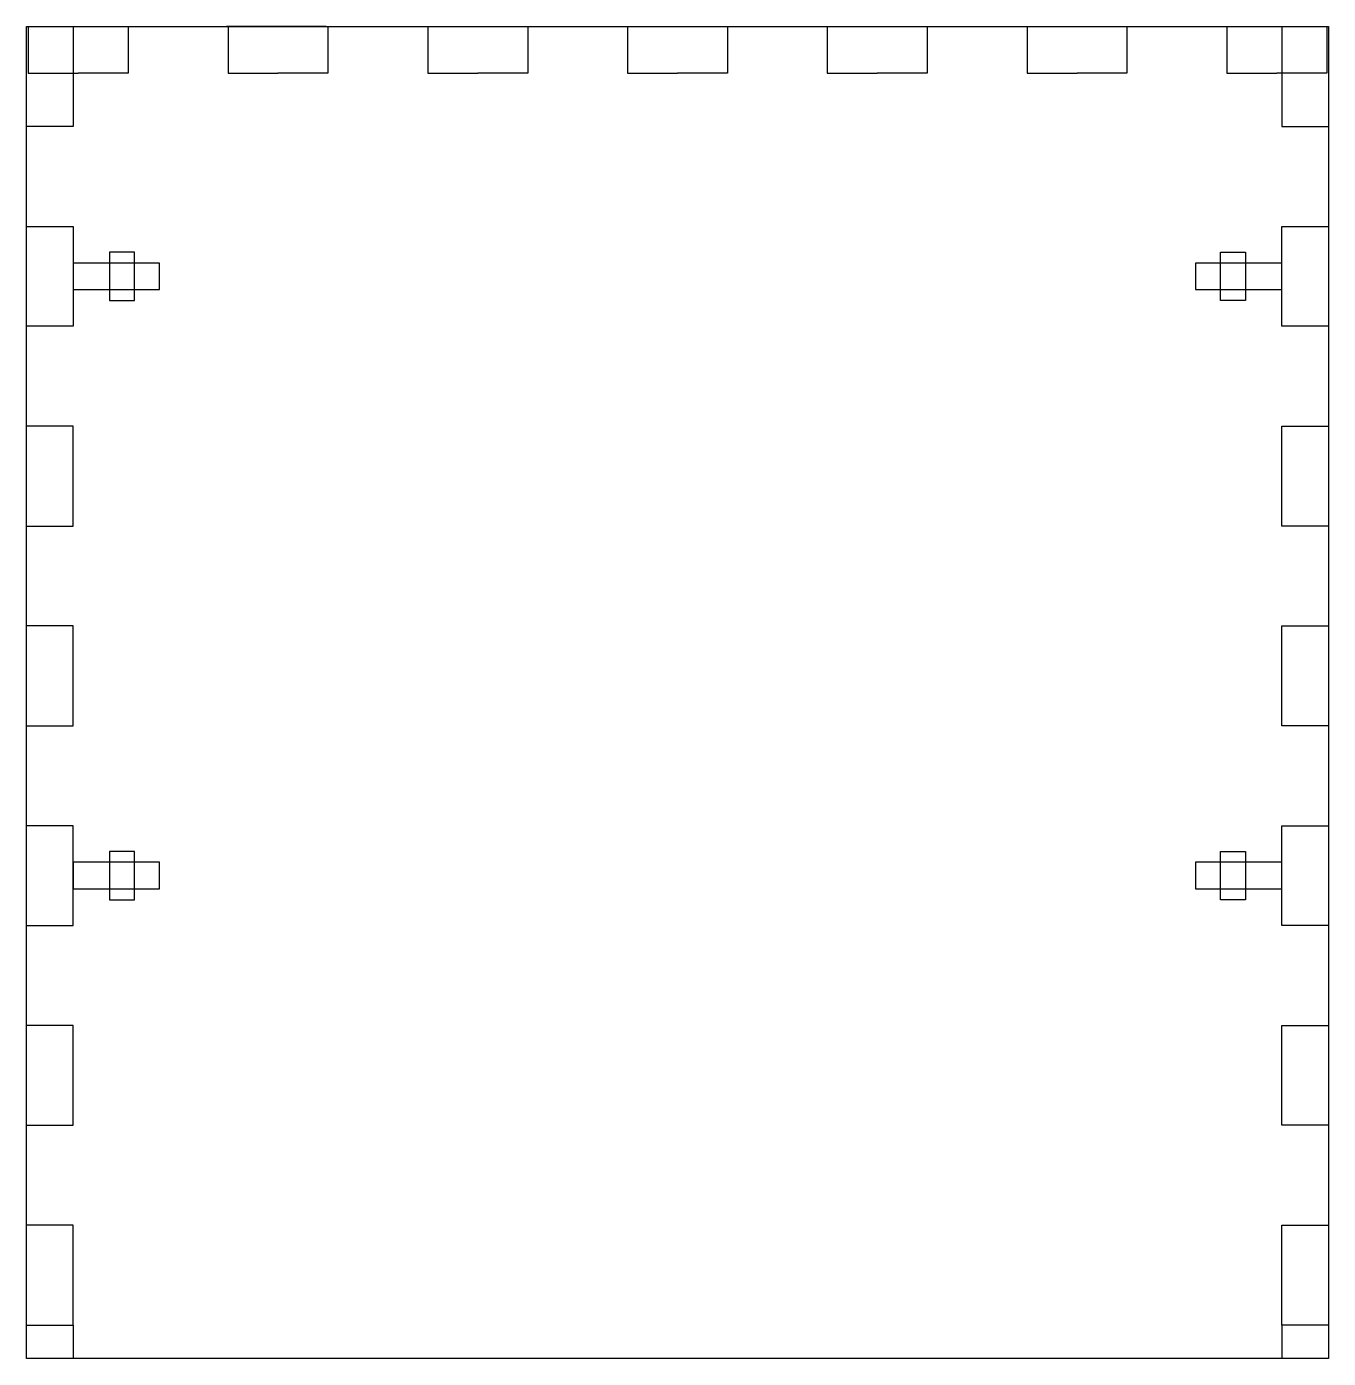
# Model space of a CAD drawing. Header units: inches. Extents: x 30 to 186, y 60 to 220.
import ezdxf

# ---------------------------------------------------------------- set-up
doc = ezdxf.new("R2010")
doc.units = ezdxf.units.IN
doc.header["$MEASUREMENT"] = 0

# ---------------------------------------------------------------- blocks, each defined once
blk = doc.blocks.new('block 2')
at = {"color": 7, "lineweight": 25, "true_color": 0xffffff}
blk.add_lwpolyline([(29.75, 219.7), (186.15, 219.7)], dxfattribs=at)
blk = doc.blocks.new('block 3')
at = {"color": 7, "lineweight": 25, "true_color": 0xffffff}
blk.add_lwpolyline([(186.15, 219.7), (186.15, 59.7)], dxfattribs=at)
blk = doc.blocks.new('block 4')
at = {"color": 7, "lineweight": 25, "true_color": 0xffffff}
blk.add_lwpolyline([(186.15, 59.7), (29.75, 59.7)], dxfattribs=at)
blk = doc.blocks.new('block 5')
at = {"color": 7, "lineweight": 25, "true_color": 0xffffff}
blk.add_lwpolyline([(29.75, 59.7), (29.75, 219.7)], dxfattribs=at)
blk = doc.blocks.new('block 6')
at = {"color": 7, "lineweight": 25, "true_color": 0xffffff}
blk.add_lwpolyline([(45.7, 191.3), (35.35, 191.3), (35.35, 188.1), (45.7, 188.1), (45.7, 191.3)], dxfattribs=at)
blk = doc.blocks.new('block 7')
at = {"color": 7, "lineweight": 25, "true_color": 0xffffff}
blk.add_lwpolyline([(42.7, 192.6), (39.7, 192.6), (39.7, 186.8), (42.7, 186.8), (42.7, 192.6)], dxfattribs=at)
blk = doc.blocks.new('block 8')
at = {"color": 7, "lineweight": 25, "true_color": 0xffffff}
blk.add_lwpolyline([(45.7, 119.3), (35.35, 119.3), (35.35, 116.1), (45.7, 116.1), (45.7, 119.3)], dxfattribs=at)
blk = doc.blocks.new('block 9')
at = {"color": 7, "lineweight": 25, "true_color": 0xffffff}
blk.add_lwpolyline([(39.7, 114.8), (42.7, 114.8), (42.7, 120.6), (39.7, 120.6), (39.7, 114.8)], dxfattribs=at)
blk = doc.blocks.new('block 10')
at = {"color": 7, "lineweight": 25, "true_color": 0xffffff}
blk.add_lwpolyline([(29.75, 219.7), (35.35, 219.7)], dxfattribs=at)
blk = doc.blocks.new('block 11')
at = {"color": 7, "lineweight": 25, "true_color": 0xffffff}
blk.add_lwpolyline([(35.35, 219.7), (35.35, 207.7)], dxfattribs=at)
blk = doc.blocks.new('block 12')
at = {"color": 7, "lineweight": 25, "true_color": 0xffffff}
blk.add_lwpolyline([(35.35, 207.7), (29.75, 207.7)], dxfattribs=at)
blk = doc.blocks.new('block 13')
at = {"color": 7, "lineweight": 25, "true_color": 0xffffff}
blk.add_lwpolyline([(29.75, 207.7), (29.75, 219.7)], dxfattribs=at)
blk = doc.blocks.new('block 14')
at = {"color": 7, "lineweight": 25, "true_color": 0xffffff}
blk.add_lwpolyline([(29.75, 195.7), (35.35, 195.7), (35.35, 183.7), (29.75, 183.7), (29.75, 195.7)], dxfattribs=at)
blk = doc.blocks.new('block 15')
at = {"color": 7, "lineweight": 25, "true_color": 0xffffff}
blk.add_lwpolyline([(186.15, 183.7), (180.55, 183.7)], dxfattribs=at)
blk = doc.blocks.new('block 16')
at = {"color": 7, "lineweight": 25, "true_color": 0xffffff}
blk.add_lwpolyline([(180.55, 183.7), (180.55, 195.7)], dxfattribs=at)
blk = doc.blocks.new('block 17')
at = {"color": 7, "lineweight": 25, "true_color": 0xffffff}
blk.add_lwpolyline([(180.55, 195.7), (186.15, 195.7)], dxfattribs=at)
blk = doc.blocks.new('block 18')
at = {"color": 7, "lineweight": 25, "true_color": 0xffffff}
blk.add_lwpolyline([(180.55, 207.7), (186.15, 207.7)], dxfattribs=at)
blk = doc.blocks.new('block 19')
at = {"color": 7, "lineweight": 25, "true_color": 0xffffff}
blk.add_lwpolyline([(180.55, 219.7), (180.55, 207.7)], dxfattribs=at)
blk = doc.blocks.new('block 20')
at = {"color": 7, "lineweight": 25, "true_color": 0xffffff}
blk.add_lwpolyline([(35.35, 171.7), (29.75, 171.7)], dxfattribs=at)
blk = doc.blocks.new('block 21')
at = {"color": 7, "lineweight": 25, "true_color": 0xffffff}
blk.add_lwpolyline([(35.35, 159.7), (35.35, 171.7)], dxfattribs=at)
blk = doc.blocks.new('block 22')
at = {"color": 7, "lineweight": 25, "true_color": 0xffffff}
blk.add_lwpolyline([(29.75, 159.7), (35.35, 159.7)], dxfattribs=at)
blk = doc.blocks.new('block 23')
at = {"color": 7, "lineweight": 25, "true_color": 0xffffff}
blk.add_lwpolyline([(180.55, 171.7), (186.15, 171.7)], dxfattribs=at)
blk = doc.blocks.new('block 24')
at = {"color": 7, "lineweight": 25, "true_color": 0xffffff}
blk.add_lwpolyline([(180.55, 159.7), (180.55, 171.7)], dxfattribs=at)
blk = doc.blocks.new('block 25')
at = {"color": 7, "lineweight": 25, "true_color": 0xffffff}
blk.add_lwpolyline([(186.15, 159.7), (180.55, 159.7)], dxfattribs=at)
blk = doc.blocks.new('block 26')
at = {"color": 7, "lineweight": 25, "true_color": 0xffffff}
blk.add_lwpolyline([(35.35, 147.7), (29.75, 147.7)], dxfattribs=at)
blk = doc.blocks.new('block 27')
at = {"color": 7, "lineweight": 25, "true_color": 0xffffff}
blk.add_lwpolyline([(35.35, 135.7), (35.35, 147.7)], dxfattribs=at)
blk = doc.blocks.new('block 28')
at = {"color": 7, "lineweight": 25, "true_color": 0xffffff}
blk.add_lwpolyline([(29.75, 135.7), (35.35, 135.7)], dxfattribs=at)
blk = doc.blocks.new('block 29')
at = {"color": 7, "lineweight": 25, "true_color": 0xffffff}
blk.add_lwpolyline([(180.55, 147.7), (186.15, 147.7)], dxfattribs=at)
blk = doc.blocks.new('block 30')
at = {"color": 7, "lineweight": 25, "true_color": 0xffffff}
blk.add_lwpolyline([(180.55, 135.7), (180.55, 147.7)], dxfattribs=at)
blk = doc.blocks.new('block 31')
at = {"color": 7, "lineweight": 25, "true_color": 0xffffff}
blk.add_lwpolyline([(186.15, 135.7), (180.55, 135.7)], dxfattribs=at)
blk = doc.blocks.new('block 32')
at = {"color": 7, "lineweight": 25, "true_color": 0xffffff}
blk.add_lwpolyline([(35.35, 123.7), (29.75, 123.7)], dxfattribs=at)
blk = doc.blocks.new('block 33')
at = {"color": 7, "lineweight": 25, "true_color": 0xffffff}
blk.add_lwpolyline([(35.35, 111.7), (35.35, 123.7)], dxfattribs=at)
blk = doc.blocks.new('block 34')
at = {"color": 7, "lineweight": 25, "true_color": 0xffffff}
blk.add_lwpolyline([(29.75, 111.7), (35.35, 111.7)], dxfattribs=at)
blk = doc.blocks.new('block 35')
at = {"color": 7, "lineweight": 25, "true_color": 0xffffff}
blk.add_lwpolyline([(180.55, 123.7), (186.15, 123.7)], dxfattribs=at)
blk = doc.blocks.new('block 36')
at = {"color": 7, "lineweight": 25, "true_color": 0xffffff}
blk.add_lwpolyline([(180.55, 111.7), (180.55, 123.7)], dxfattribs=at)
blk = doc.blocks.new('block 37')
at = {"color": 7, "lineweight": 25, "true_color": 0xffffff}
blk.add_lwpolyline([(186.15, 111.7), (180.55, 111.7)], dxfattribs=at)
blk = doc.blocks.new('block 38')
at = {"color": 7, "lineweight": 25, "true_color": 0xffffff}
blk.add_lwpolyline([(35.35, 99.7), (29.75, 99.7)], dxfattribs=at)
blk = doc.blocks.new('block 39')
at = {"color": 7, "lineweight": 25, "true_color": 0xffffff}
blk.add_lwpolyline([(35.35, 87.7), (35.35, 99.7)], dxfattribs=at)
blk = doc.blocks.new('block 40')
at = {"color": 7, "lineweight": 25, "true_color": 0xffffff}
blk.add_lwpolyline([(29.75, 87.7), (35.35, 87.7)], dxfattribs=at)
blk = doc.blocks.new('block 41')
at = {"color": 7, "lineweight": 25, "true_color": 0xffffff}
blk.add_lwpolyline([(180.55, 99.7), (186.15, 99.7)], dxfattribs=at)
blk = doc.blocks.new('block 42')
at = {"color": 7, "lineweight": 25, "true_color": 0xffffff}
blk.add_lwpolyline([(180.55, 87.7), (180.55, 99.7)], dxfattribs=at)
blk = doc.blocks.new('block 43')
at = {"color": 7, "lineweight": 25, "true_color": 0xffffff}
blk.add_lwpolyline([(186.15, 87.7), (180.55, 87.7)], dxfattribs=at)
blk = doc.blocks.new('block 44')
at = {"color": 7, "lineweight": 25, "true_color": 0xffffff}
blk.add_lwpolyline([(35.35, 75.7), (29.75, 75.7)], dxfattribs=at)
blk = doc.blocks.new('block 45')
at = {"color": 7, "lineweight": 25, "true_color": 0xffffff}
blk.add_lwpolyline([(35.35, 63.7), (35.35, 75.7)], dxfattribs=at)
blk = doc.blocks.new('block 46')
at = {"color": 7, "lineweight": 25, "true_color": 0xffffff}
blk.add_lwpolyline([(29.75, 63.7), (35.35, 63.7)], dxfattribs=at)
blk = doc.blocks.new('block 47')
at = {"color": 7, "lineweight": 25, "true_color": 0xffffff}
blk.add_lwpolyline([(180.55, 75.7), (186.15, 75.7)], dxfattribs=at)
blk = doc.blocks.new('block 48')
at = {"color": 7, "lineweight": 25, "true_color": 0xffffff}
blk.add_lwpolyline([(180.55, 63.7), (180.55, 75.7)], dxfattribs=at)
blk = doc.blocks.new('block 49')
at = {"color": 7, "lineweight": 25, "true_color": 0xffffff}
blk.add_lwpolyline([(186.15, 63.7), (180.55, 63.7)], dxfattribs=at)
blk = doc.blocks.new('block 50')
at = {"color": 7, "lineweight": 25, "true_color": 0xffffff}
blk.add_lwpolyline([(35.35, 63.7), (35.35, 59.7)], dxfattribs=at)
blk = doc.blocks.new('block 51')
at = {"color": 7, "lineweight": 25, "true_color": 0xffffff}
blk.add_lwpolyline([(180.55, 63.7), (180.55, 59.7)], dxfattribs=at)
blk = doc.blocks.new('block 52')
at = {"color": 7, "lineweight": 25, "true_color": 0xffffff}
blk.add_lwpolyline([(176.2, 192.6), (176.2, 186.8), (173.2, 186.8), (173.2, 192.6), (176.2, 192.6)], dxfattribs=at)
blk = doc.blocks.new('block 53')
at = {"color": 7, "lineweight": 25, "true_color": 0xffffff}
blk.add_lwpolyline([(170.2, 188.1), (180.55, 188.1)], dxfattribs=at)
blk = doc.blocks.new('block 54')
at = {"color": 7, "lineweight": 25, "true_color": 0xffffff}
blk.add_lwpolyline([(170.2, 191.3), (170.2, 188.1)], dxfattribs=at)
blk = doc.blocks.new('block 55')
at = {"color": 7, "lineweight": 25, "true_color": 0xffffff}
blk.add_lwpolyline([(180.55, 191.3), (170.2, 191.3)], dxfattribs=at)
blk = doc.blocks.new('block 56')
at = {"color": 7, "lineweight": 25, "true_color": 0xffffff}
blk.add_lwpolyline([(173.2, 114.8), (173.2, 120.6), (176.2, 120.6), (176.2, 114.8), (173.2, 114.8)], dxfattribs=at)
blk = doc.blocks.new('block 57')
at = {"color": 7, "lineweight": 25, "true_color": 0xffffff}
blk.add_lwpolyline([(170.2, 119.3), (170.2, 116.1)], dxfattribs=at)
blk = doc.blocks.new('block 58')
at = {"color": 7, "lineweight": 25, "true_color": 0xffffff}
blk.add_lwpolyline([(180.55, 119.3), (170.2, 119.3)], dxfattribs=at)
blk = doc.blocks.new('block 59')
at = {"color": 7, "lineweight": 25, "true_color": 0xffffff}
blk.add_lwpolyline([(170.2, 116.1), (180.55, 116.1)], dxfattribs=at)
blk = doc.blocks.new('block 60')
at = {"color": 7, "lineweight": 25, "true_color": 0xffffff}
blk.add_lwpolyline([(29.75, 219.7), (41.75, 219.7)], dxfattribs=at)
blk = doc.blocks.new('block 61')
at = {"color": 7, "lineweight": 25, "true_color": 0xffffff}
blk.add_lwpolyline([(29.75, 214.1), (29.75, 219.7)], dxfattribs=at)
blk = doc.blocks.new('block 62')
at = {"color": 7, "lineweight": 25, "true_color": 0xffffff}
blk.add_lwpolyline([(65.75, 219.7), (53.75, 219.7)], dxfattribs=at)
blk = doc.blocks.new('block 63')
at = {"color": 7, "lineweight": 25, "true_color": 0xffffff}
blk.add_lwpolyline([(107.95, 219.7), (113.95, 219.7)], dxfattribs=at)
blk = doc.blocks.new('block 64')
at = {"color": 7, "lineweight": 25, "true_color": 0xffffff}
blk.add_lwpolyline([(113.95, 219.7), (113.95, 214.1)], dxfattribs=at)
blk = doc.blocks.new('block 65')
at = {"color": 7, "lineweight": 25, "true_color": 0xffffff}
blk.add_lwpolyline([(113.95, 214.1), (107.95, 214.1)], dxfattribs=at)
blk = doc.blocks.new('block 66')
at = {"color": 7, "lineweight": 25, "true_color": 0xffffff}
blk.add_lwpolyline([(101.95, 219.7), (101.95, 214.1)], dxfattribs=at)
blk = doc.blocks.new('block 67')
at = {"color": 7, "lineweight": 25, "true_color": 0xffffff}
blk.add_lwpolyline([(101.95, 214.1), (107.95, 214.1)], dxfattribs=at)
blk = doc.blocks.new('block 68')
at = {"color": 7, "lineweight": 25, "true_color": 0xffffff}
blk.add_lwpolyline([(41.95, 214.1), (35.95, 214.1)], dxfattribs=at)
blk = doc.blocks.new('block 69')
at = {"color": 7, "lineweight": 25, "true_color": 0xffffff}
blk.add_lwpolyline([(41.95, 219.7), (41.95, 214.1)], dxfattribs=at)
blk = doc.blocks.new('block 70')
at = {"color": 7, "lineweight": 25, "true_color": 0xffffff}
blk.add_lwpolyline([(29.95, 214.1), (35.95, 214.1)], dxfattribs=at)
blk = doc.blocks.new('block 71')
at = {"color": 7, "lineweight": 25, "true_color": 0xffffff}
blk.add_lwpolyline([(29.95, 219.7), (29.95, 214.1)], dxfattribs=at)
blk = doc.blocks.new('block 72')
at = {"color": 7, "lineweight": 25, "true_color": 0xffffff}
blk.add_lwpolyline([(65.95, 214.1), (59.95, 214.1)], dxfattribs=at)
blk = doc.blocks.new('block 73')
at = {"color": 7, "lineweight": 25, "true_color": 0xffffff}
blk.add_lwpolyline([(65.95, 219.7), (65.95, 214.1)], dxfattribs=at)
blk = doc.blocks.new('block 74')
at = {"color": 7, "lineweight": 25, "true_color": 0xffffff}
blk.add_lwpolyline([(53.95, 214.1), (59.95, 214.1)], dxfattribs=at)
blk = doc.blocks.new('block 75')
at = {"color": 7, "lineweight": 25, "true_color": 0xffffff}
blk.add_lwpolyline([(53.95, 219.7), (53.95, 214.1)], dxfattribs=at)
blk = doc.blocks.new('block 76')
at = {"color": 7, "lineweight": 25, "true_color": 0xffffff}
blk.add_lwpolyline([(89.95, 214.1), (83.95, 214.1)], dxfattribs=at)
blk = doc.blocks.new('block 77')
at = {"color": 7, "lineweight": 25, "true_color": 0xffffff}
blk.add_lwpolyline([(89.95, 219.7), (89.95, 214.1)], dxfattribs=at)
blk = doc.blocks.new('block 78')
at = {"color": 7, "lineweight": 25, "true_color": 0xffffff}
blk.add_lwpolyline([(77.95, 214.1), (83.95, 214.1)], dxfattribs=at)
blk = doc.blocks.new('block 79')
at = {"color": 7, "lineweight": 25, "true_color": 0xffffff}
blk.add_lwpolyline([(77.95, 219.7), (77.95, 214.1)], dxfattribs=at)
blk = doc.blocks.new('block 80')
at = {"color": 7, "lineweight": 25, "true_color": 0xffffff}
blk.add_lwpolyline([(137.95, 214.1), (131.95, 214.1)], dxfattribs=at)
blk = doc.blocks.new('block 81')
at = {"color": 7, "lineweight": 25, "true_color": 0xffffff}
blk.add_lwpolyline([(137.95, 219.7), (137.95, 214.1)], dxfattribs=at)
blk = doc.blocks.new('block 82')
at = {"color": 7, "lineweight": 25, "true_color": 0xffffff}
blk.add_lwpolyline([(125.95, 214.1), (131.95, 214.1)], dxfattribs=at)
blk = doc.blocks.new('block 83')
at = {"color": 7, "lineweight": 25, "true_color": 0xffffff}
blk.add_lwpolyline([(125.95, 219.7), (125.95, 214.1)], dxfattribs=at)
blk = doc.blocks.new('block 84')
at = {"color": 7, "lineweight": 25, "true_color": 0xffffff}
blk.add_lwpolyline([(161.95, 214.1), (155.95, 214.1)], dxfattribs=at)
blk = doc.blocks.new('block 85')
at = {"color": 7, "lineweight": 25, "true_color": 0xffffff}
blk.add_lwpolyline([(161.95, 219.7), (161.95, 214.1)], dxfattribs=at)
blk = doc.blocks.new('block 86')
at = {"color": 7, "lineweight": 25, "true_color": 0xffffff}
blk.add_lwpolyline([(149.95, 214.1), (155.95, 214.1)], dxfattribs=at)
blk = doc.blocks.new('block 87')
at = {"color": 7, "lineweight": 25, "true_color": 0xffffff}
blk.add_lwpolyline([(149.95, 219.7), (149.95, 214.1)], dxfattribs=at)
blk = doc.blocks.new('block 88')
at = {"color": 7, "lineweight": 25, "true_color": 0xffffff}
blk.add_lwpolyline([(185.95, 214.1), (179.95, 214.1)], dxfattribs=at)
blk = doc.blocks.new('block 89')
at = {"color": 7, "lineweight": 25, "true_color": 0xffffff}
blk.add_lwpolyline([(185.95, 219.7), (185.95, 214.1)], dxfattribs=at)
blk = doc.blocks.new('block 90')
at = {"color": 7, "lineweight": 25, "true_color": 0xffffff}
blk.add_lwpolyline([(173.95, 214.1), (179.95, 214.1)], dxfattribs=at)
blk = doc.blocks.new('block 91')
at = {"color": 7, "lineweight": 25, "true_color": 0xffffff}
blk.add_lwpolyline([(173.95, 219.7), (173.95, 214.1)], dxfattribs=at)

msp = doc.modelspace()

# ---------------------------------------------------------------- block references
for name in ['block 2', 'block 5', 'block 10', 'block 13', 'block 60', 'block 61', 'block 71', 'block 11', 'block 69', 'block 62', 'block 75', 'block 73', 'block 79', 'block 77', 'block 66', 'block 63', 'block 64', 'block 83', 'block 81', 'block 87', 'block 85', 'block 91', 'block 19', 'block 89', 'block 3', 'block 70', 'block 68', 'block 74', 'block 72', 'block 78', 'block 76', 'block 67', 'block 65', 'block 82', 'block 80', 'block 86', 'block 84', 'block 90', 'block 88', 'block 12', 'block 18', 'block 14', 'block 16', 'block 17', 'block 7', 'block 52', 'block 6', 'block 54', 'block 55', 'block 53', 'block 15', 'block 20', 'block 21', 'block 23', 'block 24', 'block 22', 'block 25', 'block 26', 'block 27', 'block 29', 'block 30', 'block 28', 'block 31', 'block 32', 'block 33', 'block 35', 'block 36', 'block 9', 'block 56', 'block 8', 'block 57', 'block 58', 'block 59', 'block 34', 'block 37', 'block 38', 'block 39', 'block 41', 'block 42', 'block 40', 'block 43', 'block 44', 'block 45', 'block 47', 'block 48', 'block 46', 'block 50', 'block 49', 'block 51', 'block 4']:
    msp.add_blockref(name, (0, 0))

doc.saveas('drawing.dxf')
